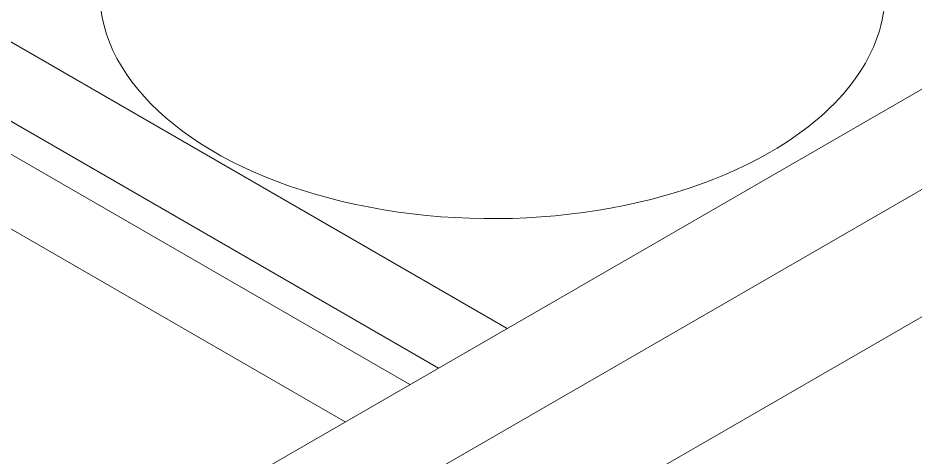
# Model space of a CAD drawing. Header units: millimetres. Extents: x -312439 to 477422, y -331570 to 212570.
# Drawn here: x 399331 to 399930, y 105606 to 105899 of the extents above; entities that cross this region are included whole.
import ezdxf

# ---------------------------------------------------------------- set-up
doc = ezdxf.new("R2010")
doc.units = ezdxf.units.MM

msp = doc.modelspace()

# ---------------------------------------------------------------- linework, layer by layer
at = {"color": 3, "linetype": 'Continuous', "lineweight": 0, "extrusion": (0, 0.816497, 0.57735)}
for p, q in [((395587.495, 107966.812), (399592.545, 105654.496)), ((399657.505, 105692), (397688.898, 106828.576)), ((399611.6, 105665.497), (397642.993, 106802.073)), ((399549.238, 105629.492), (397623.938, 106741.065))]:
    msp.add_line(p, q, dxfattribs=at)
at = {"color": 0, "linetype": 'Continuous', "lineweight": 0, "extrusion": (0, 0.816497, 0.57735)}
for p, q in [((402538.928, 107203.585), (397420.07, 104248.211)), ((397346.448, 104290.716), (401415.502, 106639.986))]:
    msp.add_line(p, q, dxfattribs=at)
at = {"color": 5, "linetype": 'Continuous', "lineweight": 0, "extrusion": (0, 0.816497, 0.57735)}
msp.add_line((399311.905, 105492.468), (401357.483, 106673.483), dxfattribs=at)
at = {"color": 3, "linetype": 'Continuous', "lineweight": 0}
for start_param, end_param in [(0, 2.3561945), (2.3561945, 3.1415927)]:
    msp.add_ellipse((399647.682, 105916.66), major_axis=(-262.225, 0), ratio=0.5773503, start_param=start_param, end_param=end_param, dxfattribs=at)

doc.saveas('drawing.dxf')
